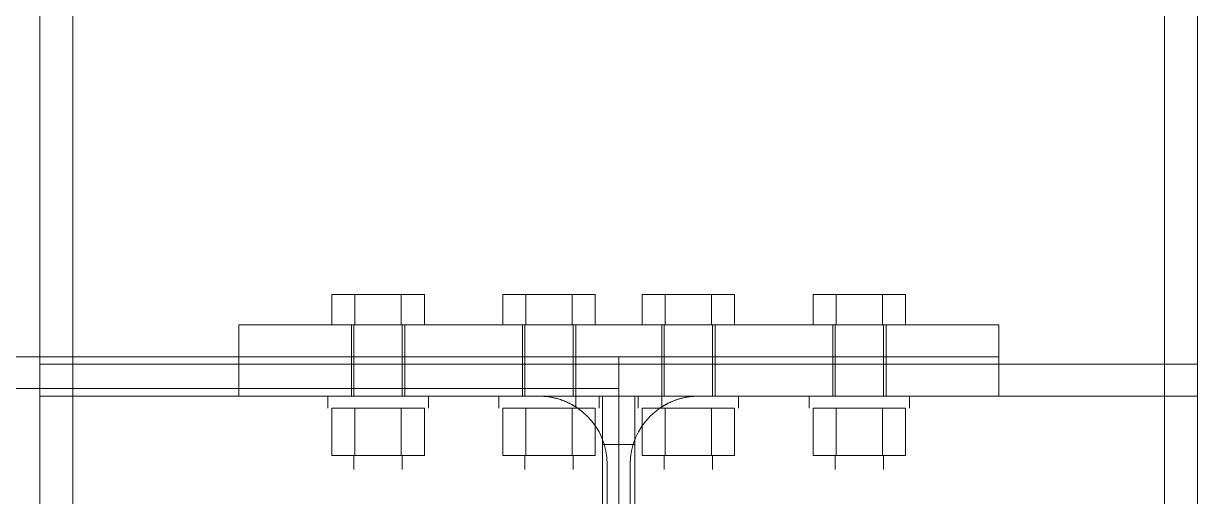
# Model space of a CAD drawing. Header units: millimetres. Extents: x -6949 to 83354, y -55091 to 16861.
# Drawn here: x 37265 to 37728.5, y 3944.9 to 4131.7 of the extents above; entities that cross this region are included whole.
import ezdxf

# ---------------------------------------------------------------- set-up
doc = ezdxf.new("R2010")
doc.units = ezdxf.units.MM
for name, color, linetype, lineweight in [('S-BEAM', 7, 'Continuous', 18), ('S-COLS', 7, 'Continuous', 18), ('S-FSTN', 7, 'Continuous', 18)]:
    doc.layers.add(name, color=color, linetype=linetype, lineweight=lineweight)

# ---------------------------------------------------------------- blocks, each defined once
blk = doc.blocks.new('Sezioni circolari cave-Pilastro - H457x12_5-414954-Est')
at = {"layer": 'S-COLS'}
for p, q in [((-215.5, 12000.000384), (-215.5, 0)), ((228.5, 0), (228.5, 12000.000384))]:
    blk.add_line(p, q, dxfattribs=at)
blk = doc.blocks.new('h-wide flange beams - HE260A-400164-Est')
at = {"layer": 'S-BEAM'}
for p, q in [((0.00012, 4000.000128), (7500.00012, 4000.000128)), ((0.00012, 4000.000128), (7500.00012, 4000.000128)), ((7500.00012, 3987.500128), (7500.00012, 4000.000128)), ((7500.00012, 4000.000128), (7500.00012, 4000.000128)), ((7500.00012, 4000.000128), (7500.00012, 3987.500128)), ((7500.00012, 3987.500128), (0.00012, 3987.500128)), ((0.00012, 3987.500128), (7500.00012, 3987.500128)), ((0.00012, 3987.500128), (7500.00012, 3987.500128)), ((7500.00012, 3963.500128), (7500.00012, 3987.500128)), ((7500.00012, 3987.500128), (7500.00012, 3987.500128)), ((7500.00012, 3987.500128), (7500.00012, 3987.500128)), ((7500.00012, 3987.500128), (7500.00012, 3963.500128)), ((7500.00012, 3786.500128), (7500.00012, 3963.500128)), ((7500.00012, 3963.500128), (7500.00012, 3786.500128))]:
    blk.add_line(p, q, dxfattribs=at)
blk = doc.blocks.new('h-wide flange beams - HE320A-420337-Est')
at = {"layer": 'S-BEAM'}
for p, q in [((7350.00024, 3984.5), (7350.00024, 4000)), ((7350.00024, 4000), (7650.00024, 4000)), ((7650.00024, 4000), (7350.00024, 4000)), ((7350.00024, 4000), (7350.00024, 3984.5)), ((7350.00024, 4000), (7350.00024, 4000)), ((7650.00024, 4000), (7650.00024, 3984.5)), ((7650.00024, 3984.5), (7650.00024, 4000)), ((7650.00024, 4000), (7650.00024, 4000)), ((7468.50024, 3984.5), (7350.00024, 3984.5)), ((7350.00024, 3984.5), (7468.50024, 3984.5)), ((7350.00024, 3984.5), (7350.00024, 3984.5)), ((7650.00024, 3984.5), (7531.50024, 3984.5)), ((7531.50024, 3984.5), (7650.00024, 3984.5)), ((7650.00024, 3984.5), (7650.00024, 3984.5)), ((7495.50024, 3732.5), (7495.50024, 3957.5)), ((7495.50024, 3957.5), (7495.50024, 3732.5)), ((7504.50024, 3957.5), (7504.50024, 3732.5)), ((7504.50024, 3732.5), (7504.50024, 3957.5)), ((7350.00024, 3705.5), (7468.50024, 3705.5)), ((7350.00024, 3690), (7350.00024, 3705.5)), ((7350.00024, 3705.5), (7350.00024, 3690)), ((7468.50024, 3705.5), (7350.00024, 3705.5)), ((7350.00024, 3705.5), (7350.00024, 3705.5)), ((7531.50024, 3705.5), (7650.00024, 3705.5)), ((7650.00024, 3705.5), (7531.50024, 3705.5)), ((7650.00024, 3705.5), (7650.00024, 3690)), ((7650.00024, 3690), (7650.00024, 3705.5)), ((7650.00024, 3705.5), (7650.00024, 3705.5)), ((7650.00024, 3690), (7350.00024, 3690)), ((7350.00024, 3690), (7650.00024, 3690)), ((7350.00024, 3690), (7350.00024, 3690)), ((7650.00024, 3690), (7650.00024, 3690))]:
    blk.add_line(p, q, dxfattribs=at)
for centre, start, end in [((7468.50024, 3957.5), 0, 90), ((7468.50024, 3957.5), 0, 90), ((7531.50024, 3957.5), 90, 180), ((7531.50024, 3957.5), 90, 180), ((7468.50024, 3732.5), 270, 360), ((7468.50024, 3732.5), 270, 0), ((7531.50024, 3732.5), 180, 270), ((7531.50024, 3732.5), 180, 270)]:
    blk.add_arc(centre, 27, start, end, dxfattribs=at)

msp = doc.modelspace()

# ---------------------------------------------------------------- linework, layer by layer
at = {"layer": 'S-BEAM'}
for p, q in [((37650, 4000), (37350, 4000)), ((37350, 4000), (37350, 3984.5)), ((37461.98, 4000), (37461.98, 3984.5)), ((37461.98, 4000), (37461.98, 3984.5)), ((37483.03, 3980.27), (37483.03, 4000)), ((37483.03, 3980.27), (37483.03, 4000)), ((37516.98, 4000), (37516.98, 3980.27)), ((37516.98, 4000), (37516.98, 3980.27)), ((37538.03, 3984.5), (37538.03, 4000)), ((37538.03, 3984.5), (37538.03, 4000)), ((37650, 3984.5), (37650, 4000)), ((37350, 3984.5), (37468.5, 3984.5)), ((37531.5, 3984.5), (37650, 3984.5)), ((37495.5, 3957.5), (37495.5, 3732.5)), ((37504.5, 3732.5), (37504.5, 3957.5))]:
    msp.add_line(p, q, dxfattribs=at)
for centre, start, end in [((37468.5, 3957.5), 0, 90), ((37531.5, 3957.5), 90, 180)]:
    msp.add_arc(centre, 27, start, end, dxfattribs=at)
for points in [[(37468.5, 3984.5), (37469.15, 3984.5), (37470.46, 3984.45), (37471.82, 3984.3), (37472.5, 3984.2)], [(37468.5, 3984.5), (37469.15, 3984.5), (37470.46, 3984.45), (37471.82, 3984.3), (37472.5, 3984.2)], [(37468.5, 3984.5), (37469.15, 3984.5), (37470.46, 3984.45), (37471.82, 3984.3), (37472.5, 3984.2)], [(37468.5, 3984.5), (37469.15, 3984.5), (37470.46, 3984.45), (37471.82, 3984.3), (37472.5, 3984.2)], [(37531.5, 3984.5), (37530.86, 3984.5), (37529.54, 3984.45), (37528.19, 3984.3), (37527.5, 3984.2)], [(37531.5, 3984.5), (37530.86, 3984.5), (37529.54, 3984.45), (37528.19, 3984.3), (37527.5, 3984.2)], [(37531.5, 3984.5), (37530.86, 3984.5), (37529.54, 3984.45), (37528.19, 3984.3), (37527.5, 3984.2)], [(37531.5, 3984.5), (37530.86, 3984.5), (37529.54, 3984.45), (37528.19, 3984.3), (37527.5, 3984.2)]]:
    msp.add_open_spline(points, degree=3, dxfattribs=at)
for points, knots in [([(37472.5, 3984.2), (37473.79, 3984.01), (37476.2, 3983.46), (37478.85, 3982.47), (37480.56, 3981.67), (37481.44, 3981.2), (37482, 3980.88), (37482.49, 3980.59), (37482.86, 3980.37), (37483.01, 3980.27), (37483.03, 3980.26), (37482.92, 3980.33), (37482.67, 3980.48), (37482.29, 3980.71), (37481.8, 3981), (37481.23, 3981.31), (37480.54, 3981.67), (37479.75, 3982.05), (37478.63, 3982.54), (37476.33, 3983.41), (37474.11, 3983.96), (37472.5, 3984.2)], [0, 0, 0, 0, 0.111111, 0.222222, 0.277778, 0.333333, 0.361111, 0.388889, 0.444444, 0.479167, 0.513889, 0.548611, 0.583333, 0.618056, 0.652778, 0.6875, 0.722222, 0.756944, 0.791667, 0.861111, 1, 1, 1, 1]), ([(37472.5, 3984.2), (37473.79, 3984.01), (37476.2, 3983.46), (37478.85, 3982.47), (37480.56, 3981.67), (37481.44, 3981.2), (37482, 3980.88), (37482.49, 3980.59), (37482.86, 3980.37), (37483.01, 3980.27), (37483.03, 3980.26), (37482.92, 3980.33), (37482.67, 3980.48), (37482.29, 3980.71), (37481.8, 3981), (37481.23, 3981.31), (37480.54, 3981.67), (37479.75, 3982.05), (37478.63, 3982.54), (37476.33, 3983.41), (37474.11, 3983.96), (37472.5, 3984.2)], [0, 0, 0, 0, 0.111111, 0.222222, 0.277778, 0.333333, 0.361111, 0.388889, 0.444444, 0.479167, 0.513889, 0.548611, 0.583333, 0.618056, 0.652778, 0.6875, 0.722222, 0.756944, 0.791667, 0.861111, 1, 1, 1, 1]), ([(37527.5, 3984.2), (37525.89, 3983.96), (37523.67, 3983.41), (37521.37, 3982.54), (37520.25, 3982.05), (37519.46, 3981.67), (37518.77, 3981.31), (37518.2, 3981), (37517.71, 3980.71), (37517.33, 3980.48), (37517.09, 3980.33), (37516.98, 3980.26), (37516.99, 3980.27), (37517.15, 3980.37), (37517.51, 3980.59), (37518, 3980.88), (37518.56, 3981.2), (37519.44, 3981.67), (37521.15, 3982.47), (37523.8, 3983.46), (37526.21, 3984.01), (37527.5, 3984.2)], [-1, -1, -1, -1, -0.861111, -0.791667, -0.756944, -0.722222, -0.6875, -0.652778, -0.618056, -0.583333, -0.548611, -0.513889, -0.479167, -0.444444, -0.388889, -0.361111, -0.333333, -0.277778, -0.222222, -0.111111, 0, 0, 0, 0]), ([(37527.5, 3984.2), (37525.89, 3983.96), (37523.67, 3983.41), (37521.37, 3982.54), (37520.25, 3982.05), (37519.46, 3981.67), (37518.77, 3981.31), (37518.2, 3981), (37517.71, 3980.71), (37517.33, 3980.48), (37517.09, 3980.33), (37516.98, 3980.26), (37516.99, 3980.27), (37517.15, 3980.37), (37517.51, 3980.59), (37518, 3980.88), (37518.56, 3981.2), (37519.44, 3981.67), (37521.15, 3982.47), (37523.8, 3983.46), (37526.21, 3984.01), (37527.5, 3984.2)], [-1, -1, -1, -1, -0.861111, -0.791667, -0.756944, -0.722222, -0.6875, -0.652778, -0.618056, -0.583333, -0.548611, -0.513889, -0.479167, -0.444444, -0.388889, -0.361111, -0.333333, -0.277778, -0.222222, -0.111111, 0, 0, 0, 0])]:
    msp.add_open_spline(points, degree=3, knots=knots, dxfattribs=at)
at = {"layer": 'S-COLS'}
for p, q in [((37271.5, 12000), (37271.5, 0)), ((37284.5, 12000), (37284.5, 0)), ((37284.5, 12000), (37284.5, 0)), ((37715.5, 0), (37715.5, 12000)), ((37728.5, 0), (37728.5, 12000)), ((37728.5, 0), (37728.5, 12000))]:
    msp.add_line(p, q, dxfattribs=at)
at = {"layer": 'S-FSTN'}
for p, q in [((37386.74, 4024.61), (37395.87, 4024.61)), ((37386.74, 4024.61), (37386.74, 4012.7)), ((37386.74, 4024.61), (37395.87, 4024.61)), ((37386.74, 4024.61), (37386.74, 4012.7)), ((37395.87, 4024.61), (37414.13, 4024.61)), ((37395.87, 4024.61), (37395.87, 4012.7)), ((37395.87, 4024.61), (37395.87, 4012.7)), ((37395.87, 4024.61), (37414.13, 4024.61)), ((37395.87, 4024.61), (37395.87, 4012.7)), ((37395.87, 4024.61), (37395.87, 4012.7)), ((37414.13, 4024.61), (37423.26, 4024.61)), ((37414.13, 4024.61), (37414.13, 4012.7)), ((37414.13, 4024.61), (37414.13, 4012.7)), ((37414.13, 4024.61), (37423.26, 4024.61)), ((37414.13, 4024.61), (37414.13, 4012.7)), ((37414.13, 4024.61), (37414.13, 4012.7)), ((37423.26, 4024.61), (37423.26, 4012.7)), ((37423.26, 4024.61), (37423.26, 4012.7)), ((37454.24, 4024.61), (37463.37, 4024.61)), ((37454.24, 4024.61), (37454.24, 4012.7)), ((37454.24, 4024.61), (37463.37, 4024.61)), ((37454.24, 4024.61), (37454.24, 4012.7)), ((37463.37, 4024.61), (37481.63, 4024.61)), ((37463.37, 4024.61), (37463.37, 4012.7)), ((37463.37, 4024.61), (37463.37, 4012.7)), ((37463.37, 4024.61), (37481.63, 4024.61)), ((37463.37, 4024.61), (37463.37, 4012.7)), ((37463.37, 4024.61), (37463.37, 4012.7)), ((37481.63, 4024.61), (37490.76, 4024.61)), ((37481.63, 4024.61), (37481.63, 4012.7)), ((37481.63, 4024.61), (37481.63, 4012.7)), ((37481.63, 4024.61), (37490.76, 4024.61)), ((37481.63, 4024.61), (37481.63, 4012.7)), ((37481.63, 4024.61), (37481.63, 4012.7)), ((37490.76, 4024.61), (37490.76, 4012.7)), ((37490.76, 4024.61), (37490.76, 4012.7)), ((37509.24, 4024.61), (37518.37, 4024.61)), ((37509.24, 4024.61), (37509.24, 4012.7)), ((37509.24, 4024.61), (37518.37, 4024.61)), ((37509.24, 4024.61), (37509.24, 4012.7)), ((37518.37, 4024.61), (37536.63, 4024.61)), ((37518.37, 4024.61), (37518.37, 4012.7)), ((37518.37, 4024.61), (37518.37, 4012.7)), ((37518.37, 4024.61), (37536.63, 4024.61)), ((37518.37, 4024.61), (37518.37, 4012.7)), ((37518.37, 4024.61), (37518.37, 4012.7)), ((37536.63, 4024.61), (37545.76, 4024.61)), ((37536.63, 4024.61), (37536.63, 4012.7)), ((37536.63, 4024.61), (37536.63, 4012.7)), ((37536.63, 4024.61), (37545.76, 4024.61)), ((37536.63, 4024.61), (37536.63, 4012.7)), ((37536.63, 4024.61), (37536.63, 4012.7)), ((37545.76, 4024.61), (37545.76, 4012.7)), ((37545.76, 4024.61), (37545.76, 4012.7)), ((37576.74, 4024.61), (37585.87, 4024.61)), ((37576.74, 4024.61), (37576.74, 4012.7)), ((37576.74, 4024.61), (37585.87, 4024.61)), ((37576.74, 4024.61), (37576.74, 4012.7)), ((37585.87, 4024.61), (37604.13, 4024.61)), ((37585.87, 4024.61), (37585.87, 4012.7)), ((37585.87, 4024.61), (37585.87, 4012.7)), ((37585.87, 4024.61), (37604.13, 4024.61)), ((37585.87, 4024.61), (37585.87, 4012.7)), ((37585.87, 4024.61), (37585.87, 4012.7)), ((37604.13, 4024.61), (37613.26, 4024.61)), ((37604.13, 4024.61), (37604.13, 4012.7)), ((37604.13, 4024.61), (37604.13, 4012.7)), ((37604.13, 4024.61), (37613.26, 4024.61)), ((37604.13, 4024.61), (37604.13, 4012.7)), ((37604.13, 4024.61), (37604.13, 4012.7)), ((37613.26, 4024.61), (37613.26, 4012.7)), ((37613.26, 4024.61), (37613.26, 4012.7)), ((37350, 4012.7), (37650, 4012.7)), ((37350, 4012.7), (37350, 4000)), ((37395.87, 4012.7), (37386.74, 4012.7)), ((37395.87, 4012.7), (37386.74, 4012.7)), ((37394.48, 4012.7), (37394.48, 4000)), ((37394.48, 4012.7), (37394.48, 4000)), ((37395.48, 4012.7), (37395.48, 3984.5)), ((37395.48, 4012.7), (37395.48, 3984.5)), ((37414.13, 4012.7), (37395.87, 4012.7)), ((37414.13, 4012.7), (37395.87, 4012.7)), ((37423.26, 4012.7), (37414.13, 4012.7)), ((37423.26, 4012.7), (37414.13, 4012.7)), ((37414.53, 3984.5), (37414.53, 4012.7)), ((37414.53, 3984.5), (37414.53, 4012.7)), ((37415.53, 4000), (37415.53, 4012.7)), ((37415.53, 4000), (37415.53, 4012.7)), ((37463.37, 4012.7), (37454.24, 4012.7)), ((37463.37, 4012.7), (37454.24, 4012.7)), ((37461.98, 4012.7), (37461.98, 4000)), ((37461.98, 4012.7), (37461.98, 4000)), ((37462.98, 4012.7), (37462.98, 3984.5)), ((37462.98, 4012.7), (37462.98, 3984.5)), ((37481.63, 4012.7), (37463.37, 4012.7)), ((37481.63, 4012.7), (37463.37, 4012.7)), ((37490.76, 4012.7), (37481.63, 4012.7)), ((37490.76, 4012.7), (37481.63, 4012.7)), ((37482.03, 3984.5), (37482.03, 4012.7)), ((37482.03, 3984.5), (37482.03, 4012.7)), ((37483.03, 4000), (37483.03, 4012.7)), ((37483.03, 4000), (37483.03, 4012.7)), ((37518.37, 4012.7), (37509.24, 4012.7)), ((37518.37, 4012.7), (37509.24, 4012.7)), ((37516.98, 4012.7), (37516.98, 4000)), ((37516.98, 4012.7), (37516.98, 4000)), ((37517.98, 4012.7), (37517.98, 3984.5)), ((37517.98, 4012.7), (37517.98, 3984.5)), ((37536.63, 4012.7), (37518.37, 4012.7)), ((37536.63, 4012.7), (37518.37, 4012.7)), ((37545.76, 4012.7), (37536.63, 4012.7)), ((37545.76, 4012.7), (37536.63, 4012.7)), ((37537.03, 3984.5), (37537.03, 4012.7)), ((37537.03, 3984.5), (37537.03, 4012.7)), ((37538.03, 4000), (37538.03, 4012.7)), ((37538.03, 4000), (37538.03, 4012.7)), ((37585.87, 4012.7), (37576.74, 4012.7)), ((37585.87, 4012.7), (37576.74, 4012.7)), ((37584.48, 4012.7), (37584.48, 4000)), ((37584.48, 4012.7), (37584.48, 4000)), ((37585.48, 4012.7), (37585.48, 3984.5)), ((37585.48, 4012.7), (37585.48, 3984.5)), ((37604.13, 4012.7), (37585.87, 4012.7)), ((37604.13, 4012.7), (37585.87, 4012.7)), ((37613.26, 4012.7), (37604.13, 4012.7)), ((37613.26, 4012.7), (37604.13, 4012.7)), ((37604.53, 3984.5), (37604.53, 4012.7)), ((37604.53, 3984.5), (37604.53, 4012.7)), ((37605.53, 4000), (37605.53, 4012.7)), ((37605.53, 4000), (37605.53, 4012.7)), ((37650, 4012.7), (37650, 4000)), ((37271.5, 3997.2), (37350, 3997.2)), ((37271.5, 3997.2), (37271.5, 3984.5)), ((37350, 4000), (37650, 4000)), ((37350, 3997.2), (37350, 4000)), ((37650, 4000), (37350, 4000)), ((37650, 3997.2), (37350, 3997.2)), ((37350, 3997.2), (37650, 3997.2)), ((37350, 3997.2), (37350, 3984.5)), ((37394.48, 4000), (37394.48, 3997.2)), ((37394.48, 4000), (37394.48, 3997.2)), ((37394.48, 3997.2), (37394.48, 3984.5)), ((37394.48, 3997.2), (37394.48, 3984.5)), ((37415.53, 3997.2), (37415.53, 4000)), ((37415.53, 3997.2), (37415.53, 4000)), ((37415.53, 3984.5), (37415.53, 3997.2)), ((37415.53, 3984.5), (37415.53, 3997.2)), ((37500, 3999.5), (37500, 3969.5)), ((37500, 3999.5), (37500, 3969.5)), ((37584.48, 4000), (37584.48, 3997.2)), ((37584.48, 4000), (37584.48, 3997.2)), ((37584.48, 3997.2), (37584.48, 3984.5)), ((37584.48, 3997.2), (37584.48, 3984.5)), ((37605.53, 3997.2), (37605.53, 4000)), ((37605.53, 3997.2), (37605.53, 4000)), ((37605.53, 3984.5), (37605.53, 3997.2)), ((37605.53, 3984.5), (37605.53, 3997.2)), ((37650, 3997.2), (37650, 4000)), ((37650, 3997.2), (37728.5, 3997.2)), ((37650, 3997.2), (37650, 3984.5)), ((37728.5, 3997.2), (37728.5, 3984.5)), ((37350, 3984.5), (37271.5, 3984.5)), ((37650, 3984.5), (37350, 3984.5)), ((37385.16, 3984.5), (37385.16, 3979.74)), ((37385.16, 3984.5), (37385.16, 3979.74)), ((37424.84, 3979.74), (37424.84, 3984.5)), ((37424.84, 3979.74), (37424.84, 3984.5)), ((37452.66, 3984.5), (37452.66, 3979.74)), ((37452.66, 3984.5), (37452.66, 3979.74)), ((37515, 3984.5), (37485, 3984.5)), ((37515, 3984.5), (37485, 3984.5)), ((37492.34, 3979.74), (37492.34, 3984.5)), ((37492.34, 3979.74), (37492.34, 3984.5)), ((37493.65, 3705.5), (37493.65, 3984.5)), ((37493.65, 3984.5), (37506.35, 3984.5)), ((37506.35, 3984.5), (37506.35, 3705.5)), ((37507.66, 3984.5), (37507.66, 3979.74)), ((37507.66, 3984.5), (37507.66, 3979.74)), ((37547.34, 3979.74), (37547.34, 3984.5)), ((37547.34, 3979.74), (37547.34, 3984.5)), ((37575.16, 3984.5), (37575.16, 3979.74)), ((37575.16, 3984.5), (37575.16, 3979.74)), ((37614.84, 3979.74), (37614.84, 3984.5)), ((37614.84, 3979.74), (37614.84, 3984.5)), ((37728.5, 3984.5), (37650, 3984.5)), ((37386.74, 3979.74), (37395.87, 3979.74)), ((37386.74, 3979.74), (37386.74, 3961.08)), ((37386.74, 3979.74), (37395.87, 3979.74)), ((37386.74, 3979.74), (37386.74, 3961.08)), ((37395.87, 3979.74), (37414.13, 3979.74)), ((37395.87, 3979.74), (37395.87, 3961.08)), ((37395.87, 3979.74), (37395.87, 3961.08)), ((37395.87, 3979.74), (37414.13, 3979.74)), ((37395.87, 3979.74), (37395.87, 3961.08)), ((37395.87, 3979.74), (37395.87, 3961.08)), ((37414.13, 3979.74), (37423.26, 3979.74)), ((37414.13, 3979.74), (37414.13, 3961.08)), ((37414.13, 3979.74), (37414.13, 3961.08)), ((37414.13, 3979.74), (37423.26, 3979.74)), ((37414.13, 3979.74), (37414.13, 3961.08)), ((37414.13, 3979.74), (37414.13, 3961.08)), ((37423.26, 3979.74), (37423.26, 3961.08)), ((37423.26, 3979.74), (37423.26, 3961.08)), ((37454.24, 3979.74), (37463.37, 3979.74)), ((37454.24, 3979.74), (37454.24, 3961.08)), ((37454.24, 3979.74), (37463.37, 3979.74)), ((37454.24, 3979.74), (37454.24, 3961.08)), ((37463.37, 3979.74), (37481.63, 3979.74)), ((37463.37, 3979.74), (37463.37, 3961.08)), ((37463.37, 3979.74), (37463.37, 3961.08)), ((37463.37, 3979.74), (37481.63, 3979.74)), ((37463.37, 3979.74), (37463.37, 3961.08)), ((37463.37, 3979.74), (37463.37, 3961.08)), ((37481.63, 3979.74), (37490.76, 3979.74)), ((37481.63, 3979.74), (37481.63, 3961.08)), ((37481.63, 3979.74), (37481.63, 3961.08)), ((37481.63, 3979.74), (37490.76, 3979.74)), ((37481.63, 3979.74), (37481.63, 3961.08)), ((37481.63, 3979.74), (37481.63, 3961.08)), ((37490.76, 3979.74), (37490.76, 3961.08)), ((37490.76, 3979.74), (37490.76, 3961.08)), ((37509.24, 3979.74), (37518.37, 3979.74)), ((37509.24, 3979.74), (37509.24, 3961.08)), ((37509.24, 3979.74), (37518.37, 3979.74)), ((37509.24, 3979.74), (37509.24, 3961.08)), ((37518.37, 3979.74), (37536.63, 3979.74)), ((37518.37, 3979.74), (37518.37, 3961.08)), ((37518.37, 3979.74), (37518.37, 3961.08)), ((37518.37, 3979.74), (37536.63, 3979.74)), ((37518.37, 3979.74), (37518.37, 3961.08)), ((37518.37, 3979.74), (37518.37, 3961.08)), ((37536.63, 3979.74), (37545.76, 3979.74)), ((37536.63, 3979.74), (37536.63, 3961.08)), ((37536.63, 3979.74), (37536.63, 3961.08)), ((37536.63, 3979.74), (37545.76, 3979.74)), ((37536.63, 3979.74), (37536.63, 3961.08)), ((37536.63, 3979.74), (37536.63, 3961.08)), ((37545.76, 3979.74), (37545.76, 3961.08)), ((37545.76, 3979.74), (37545.76, 3961.08)), ((37576.74, 3979.74), (37585.87, 3979.74)), ((37576.74, 3979.74), (37576.74, 3961.08)), ((37576.74, 3979.74), (37585.87, 3979.74)), ((37576.74, 3979.74), (37576.74, 3961.08)), ((37585.87, 3979.74), (37604.13, 3979.74)), ((37585.87, 3979.74), (37585.87, 3961.08)), ((37585.87, 3979.74), (37585.87, 3961.08)), ((37585.87, 3979.74), (37604.13, 3979.74)), ((37585.87, 3979.74), (37585.87, 3961.08)), ((37585.87, 3979.74), (37585.87, 3961.08)), ((37604.13, 3979.74), (37613.26, 3979.74)), ((37604.13, 3979.74), (37604.13, 3961.08)), ((37604.13, 3979.74), (37604.13, 3961.08)), ((37604.13, 3979.74), (37613.26, 3979.74)), ((37604.13, 3979.74), (37604.13, 3961.08)), ((37604.13, 3979.74), (37604.13, 3961.08)), ((37613.26, 3979.74), (37613.26, 3961.08)), ((37613.26, 3979.74), (37613.26, 3961.08)), ((37493.65, 3965.45), (37506.35, 3965.45)), ((37395.87, 3961.08), (37386.74, 3961.08)), ((37395.87, 3961.08), (37386.74, 3961.08)), ((37395.48, 3961.08), (37395.48, 3955.55)), ((37395.48, 3961.08), (37395.48, 3955.55)), ((37414.13, 3961.08), (37395.87, 3961.08)), ((37414.13, 3961.08), (37395.87, 3961.08)), ((37423.26, 3961.08), (37414.13, 3961.08)), ((37423.26, 3961.08), (37414.13, 3961.08)), ((37414.53, 3955.55), (37414.53, 3961.08)), ((37414.53, 3955.55), (37414.53, 3961.08)), ((37463.37, 3961.08), (37454.24, 3961.08)), ((37463.37, 3961.08), (37454.24, 3961.08)), ((37462.98, 3961.08), (37462.98, 3955.55)), ((37462.98, 3961.08), (37462.98, 3955.55)), ((37481.63, 3961.08), (37463.37, 3961.08)), ((37481.63, 3961.08), (37463.37, 3961.08)), ((37490.76, 3961.08), (37481.63, 3961.08)), ((37490.76, 3961.08), (37481.63, 3961.08)), ((37482.03, 3955.55), (37482.03, 3961.08)), ((37482.03, 3955.55), (37482.03, 3961.08)), ((37518.37, 3961.08), (37509.24, 3961.08)), ((37518.37, 3961.08), (37509.24, 3961.08)), ((37517.98, 3961.08), (37517.98, 3955.55)), ((37517.98, 3961.08), (37517.98, 3955.55)), ((37536.63, 3961.08), (37518.37, 3961.08)), ((37536.63, 3961.08), (37518.37, 3961.08)), ((37545.76, 3961.08), (37536.63, 3961.08)), ((37545.76, 3961.08), (37536.63, 3961.08)), ((37537.03, 3955.55), (37537.03, 3961.08)), ((37537.03, 3955.55), (37537.03, 3961.08)), ((37585.87, 3961.08), (37576.74, 3961.08)), ((37585.87, 3961.08), (37576.74, 3961.08)), ((37585.48, 3961.08), (37585.48, 3955.55)), ((37585.48, 3961.08), (37585.48, 3955.55)), ((37604.13, 3961.08), (37585.87, 3961.08)), ((37604.13, 3961.08), (37585.87, 3961.08)), ((37613.26, 3961.08), (37604.13, 3961.08)), ((37613.26, 3961.08), (37604.13, 3961.08)), ((37604.53, 3955.55), (37604.53, 3961.08)), ((37604.53, 3955.55), (37604.53, 3961.08))]:
    msp.add_line(p, q, dxfattribs=at)

# ---------------------------------------------------------------- block references
at = {"layer": 'S-BEAM'}
for name in ['h-wide flange beams - HE260A-400164-Est', 'h-wide flange beams - HE260A-400164-Est', 'h-wide flange beams - HE260A-400164-Est', 'h-wide flange beams - HE260A-400164-Est', 'h-wide flange beams - HE260A-400164-Est', 'h-wide flange beams - HE260A-400164-Est', 'h-wide flange beams - HE320A-420337-Est']:
    msp.add_blockref(name, (30000, 0), dxfattribs=at)
at = {"layer": 'S-COLS'}
msp.add_blockref('Sezioni circolari cave-Pilastro - H457x12_5-414954-Est', (37500, 0), dxfattribs=at)
msp.add_blockref('Sezioni circolari cave-Pilastro - H457x12_5-414954-Est', (37500, 0), dxfattribs=at)

doc.saveas('drawing.dxf')
